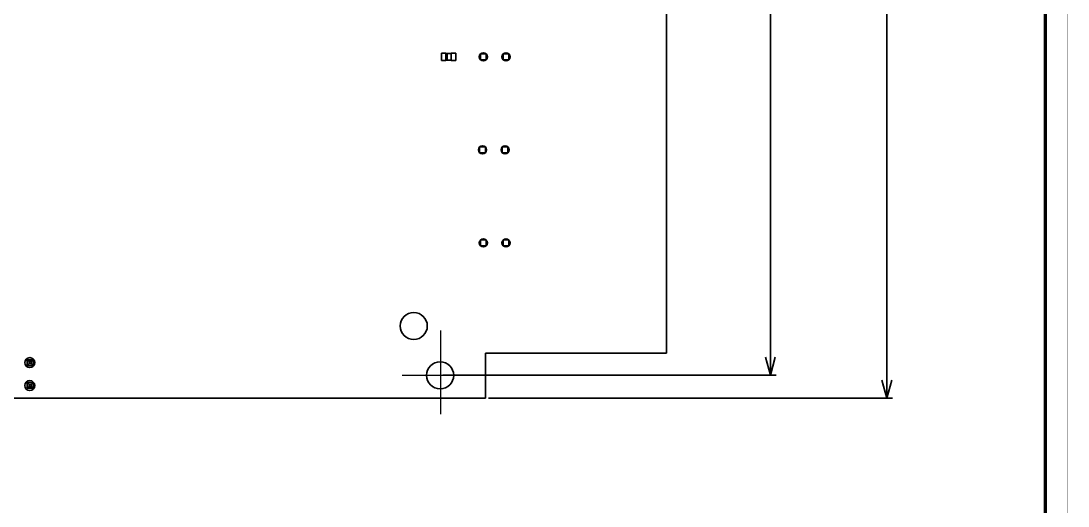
# Model space of a CAD drawing. Header units: millimetres. Extents: x 461 to 1302, y 117 to 711.
# Drawn here: x 1070.6 to 1302.3, y 427 to 534.5 of the extents above; entities that cross this region are included whole.
import ezdxf

# ---------------------------------------------------------------- set-up
doc = ezdxf.new("R2010")
doc.units = ezdxf.units.MM
doc.layers.get('0').update_dxf_attribs({"lineweight": 50})
doc.styles.add('GOST-2.304_Type-B_italic', font='')
doc.styles.get('GOST-2.304_Type-B_italic').set_extended_font_data('GOST Common', italic=True)
doc.dimstyles.new('ISO-25', dxfattribs={"dimtxt": 2.5, "dimasz": 2.5, "dimexe": 1.25, "dimexo": 0.625, "dimtad": 1, "dimtxsty": 'Standard', "dimcen": 2.5, "dimadec": 0, "dimazin": 0, "dimtfac": 1, "dimtmove": 0, "dimatfit": 3, "dimfxl": 1, "dimarcsym": 0})

# ---------------------------------------------------------------- blocks, each defined once
blk = doc.blocks.new('_Open30')
at = {"color": 0, "linetype": 'ByBlock', "lineweight": -2}
for p, q in [((-1, 0.268), (0, 0)), ((0, 0), (-1, -0.268)), ((0, 0), (-1, 0))]:
    blk.add_line(p, q, dxfattribs=at)
blk = doc.blocks.new('*D57')
at = {"color": 0, "lineweight": -2, "transparency": 16777216}
for p, q in [((1174.04, 650.9), (1263.44, 650.9)), ((1262.19, 646.9), (1262.19, 454.9)), ((1174.04, 450.9), (1263.44, 450.9))]:
    blk.add_line(p, q, dxfattribs=at)
at = {"layer": 'Defpoints', "color": 0, "lineweight": 20, "transparency": 16777216}
for p in [(1173.41, 650.9), (1173.41, 450.9), (1262.19, 450.9)]:
    blk.add_point(p, dxfattribs=at)
at = {"color": 0, "lineweight": -2, "transparency": 16777216, "xscale": 4, "yscale": 4, "zscale": 4}
for p, rotation in [((1262.19, 650.9), 90), ((1262.19, 450.9), 270)]:
    blk.add_blockref('_Open30', p, dxfattribs=dict(at, rotation=rotation))
at = {"color": 0, "lineweight": 20, "transparency": 16777216, "insert": (1259.57, 550.9), "char_height": 4, "attachment_point": 5, "rotation": 90, "style": 'GOST-2.304_Type-B_italic'}
blk.add_mtext('100*', dxfattribs=at)
blk = doc.blocks.new('*D61')
at = {"color": 0, "lineweight": -2, "transparency": 16777216}
for p, q in [((1164, 645.97), (1237.69, 645.97)), ((1236.44, 641.97), (1236.44, 459.98)), ((1164, 455.98), (1237.69, 455.98))]:
    blk.add_line(p, q, dxfattribs=at)
at = {"layer": 'Defpoints', "color": 0, "lineweight": 20, "transparency": 16777216}
for p in [(1163.38, 645.97), (1163.38, 455.98), (1236.44, 455.98)]:
    blk.add_point(p, dxfattribs=at)
at = {"color": 0, "lineweight": -2, "transparency": 16777216, "xscale": 4, "yscale": 4, "zscale": 4}
for p, rotation in [((1236.44, 645.97), 90), ((1236.44, 455.98), 270)]:
    blk.add_blockref('_Open30', p, dxfattribs=dict(at, rotation=rotation))
at = {"color": 0, "lineweight": 20, "transparency": 16777216, "insert": (1233.41, 550.98), "char_height": 4, "attachment_point": 5, "rotation": 90, "style": 'GOST-2.304_Type-B_italic'}
blk.add_mtext('95±0,1', dxfattribs=at)

msp = doc.modelspace()

# ---------------------------------------------------------------- linework, layer by layer
at = {"color": 7, "linetype": 'Continuous', "lineweight": 25}
for p, q in [((1213.414, 640.899), (1213.414, 460.901)), ((1163.646, 525.693), (1163.646, 527.317)), ((1163.646, 527.317), (1164.662, 527.317)), ((1164.662, 525.693), (1164.662, 527.317)), ((1164.778, 527.267), (1164.662, 527.267)), ((1164.778, 527.273), (1164.896, 527.273)), ((1164.778, 525.737), (1164.778, 527.273)), ((1164.896, 527.273), (1164.896, 525.737)), ((1165.83, 527.267), (1164.896, 527.267)), ((1166.846, 527.317), (1165.83, 527.317)), ((1165.83, 527.317), (1165.83, 525.693)), ((1166.846, 525.693), (1166.846, 527.317)), ((1173.586, 527.145), (1172.306, 527.145)), ((1172.306, 527.145), (1172.306, 525.865)), ((1172.306, 525.865), (1173.586, 525.865)), ((1172.313, 527.145), (1173.579, 527.145)), ((1173.586, 525.865), (1173.586, 527.145)), ((1178.586, 527.145), (1177.306, 527.145)), ((1177.306, 527.145), (1177.306, 525.865)), ((1177.306, 525.865), (1178.586, 525.865)), ((1177.313, 527.145), (1178.579, 527.145)), ((1178.586, 525.865), (1178.586, 527.145)), ((1164.662, 525.693), (1163.646, 525.693)), ((1164.662, 525.743), (1164.778, 525.743)), ((1164.896, 525.737), (1164.778, 525.737)), ((1164.896, 525.743), (1165.83, 525.743)), ((1165.83, 525.693), (1166.846, 525.693)), ((1173.386, 506.545), (1172.106, 506.545)), ((1172.106, 506.545), (1172.106, 505.265)), ((1172.106, 505.265), (1173.386, 505.265)), ((1173.379, 505.265), (1172.113, 505.265)), ((1173.386, 505.265), (1173.386, 506.545)), ((1178.386, 506.545), (1177.106, 506.545)), ((1177.106, 506.545), (1177.106, 505.265)), ((1177.106, 505.265), (1178.386, 505.265)), ((1178.379, 505.265), (1177.113, 505.265)), ((1178.386, 505.265), (1178.386, 506.545)), ((1173.586, 485.945), (1172.306, 485.945)), ((1172.306, 485.945), (1172.306, 484.665)), ((1172.306, 484.665), (1173.586, 484.665)), ((1173.579, 484.665), (1172.313, 484.665)), ((1173.586, 484.665), (1173.586, 485.945)), ((1178.586, 485.945), (1177.306, 485.945)), ((1177.306, 485.945), (1177.306, 484.665)), ((1177.306, 484.665), (1178.586, 484.665)), ((1178.579, 484.665), (1177.313, 484.665)), ((1178.586, 484.665), (1178.586, 485.945)), ((1072.436, 459.056), (1072.055, 459.436)), ((1072.055, 459.436), (1073.315, 459.436)), ((1072.055, 458.176), (1072.055, 459.436)), ((1072.936, 459.056), (1072.436, 459.056)), ((1072.436, 458.556), (1072.436, 459.056)), ((1073.315, 459.436), (1072.936, 459.056)), ((1072.936, 458.556), (1072.936, 459.056)), ((1073.315, 459.436), (1073.316, 459.436)), ((1073.315, 459.436), (1073.315, 458.176)), ((1073.315, 459.436), (1073.315, 459.436)), ((1073.316, 458.176), (1073.316, 459.436)), ((1173.414, 460.901), (1173.414, 450.901)), ((1213.414, 460.901), (1173.414, 460.901)), ((1072.436, 458.556), (1072.055, 458.176)), ((1073.315, 458.176), (1072.055, 458.176)), ((1072.936, 458.556), (1072.436, 458.556)), ((1073.315, 458.176), (1072.936, 458.556)), ((1073.316, 458.176), (1073.315, 458.176)), ((1073.315, 458.176), (1073.315, 458.176)), ((1072.436, 453.976), (1072.055, 454.356)), ((1072.055, 454.356), (1073.315, 454.356)), ((1072.055, 453.096), (1072.055, 454.356)), ((1073.315, 454.356), (1072.936, 453.976)), ((1073.315, 454.356), (1073.316, 454.356)), ((1073.315, 454.356), (1073.315, 453.096)), ((1073.315, 454.356), (1073.315, 454.356)), ((1073.316, 453.096), (1073.316, 454.356)), ((1072.436, 453.476), (1072.055, 453.096)), ((1073.315, 453.096), (1072.055, 453.096)), ((1072.936, 453.976), (1072.436, 453.976)), ((1072.436, 453.476), (1072.436, 453.976)), ((1072.936, 453.476), (1072.436, 453.476)), ((1072.936, 453.476), (1072.936, 453.976)), ((1073.315, 453.096), (1072.936, 453.476)), ((1073.316, 453.096), (1073.315, 453.096)), ((1073.315, 453.096), (1073.315, 453.096)), ((1173.414, 450.901), (1013.416, 450.901))]:
    msp.add_line(p, q, dxfattribs=at)
at = {"color": 7, "lineweight": 20, "true_color": 0xffffff}
for p, q in [((1163.465, 465.918), (1163.465, 447.374)), ((1172.367, 455.968), (1154.968, 455.968))]:
    msp.add_line(p, q, dxfattribs=at)
at = {"color": 7, "lineweight": 40, "true_color": 0xffffff}
for points, const_width in [([(461.272, 711.261), (1302.229, 711.261), (1302.229, 117.303), (461.272, 117.303), (461.272, 711.261)], 0.0991), ([(1297.272, 122.261), (1297.272, 706.261)], 0.749)]:
    msp.add_lwpolyline(points, dxfattribs=dict(at, const_width=const_width))
at = {"color": 7, "linetype": 'Continuous', "lineweight": 25}
for centre, radius in [((1172.946, 526.505), 0.9), ((1177.946, 526.505), 0.9), ((1172.746, 505.905), 0.9), ((1177.746, 505.905), 0.9), ((1172.946, 485.305), 0.9), ((1177.946, 485.305), 0.9), ((1157.536, 466.901), 3), ((1072.606, 458.785), 1.1), ((1163.378, 455.979), 3), ((1072.606, 453.705), 1.1)]:
    msp.add_circle(centre, radius, dxfattribs=at)

# ---------------------------------------------------------------- dimensions: what is measured, and where the dimension line sits
at = {"color": 7, "lineweight": 20, "true_color": 0xffffff}
dim = msp.add_aligned_dim(p1=(1173.414, 650.899), p2=(1173.414, 450.901), distance=88.779, text='100*', dimstyle='ISO-25', override={"dimtxt": 4, "dimasz": 4, "dimtxsty": 'GOST-2.304_Type-B_italic', "dimblk1": 'Open30', "dimblk2": 'Open30', "dimsah": 1}, dxfattribs=at)
dim.commit()
dim.dimension.update_dxf_attribs({"geometry": '*D57', "text_midpoint": (1259.568, 550.9)})
dim = msp.add_linear_dim(base=(1236.435, 455.979), p1=(1163.378, 645.971), p2=(1163.378, 455.979), angle=90, text='95±0,1', dimstyle='ISO-25', override={"dimtxt": 4, "dimasz": 4, "dimtxsty": 'GOST-2.304_Type-B_italic', "dimblk1": 'Open30', "dimblk2": 'Open30', "dimsah": 1}, dxfattribs=at)
dim.commit()
dim.dimension.update_dxf_attribs({"geometry": '*D61', "text_midpoint": (1233.41, 550.975)})

doc.saveas('drawing.dxf')
